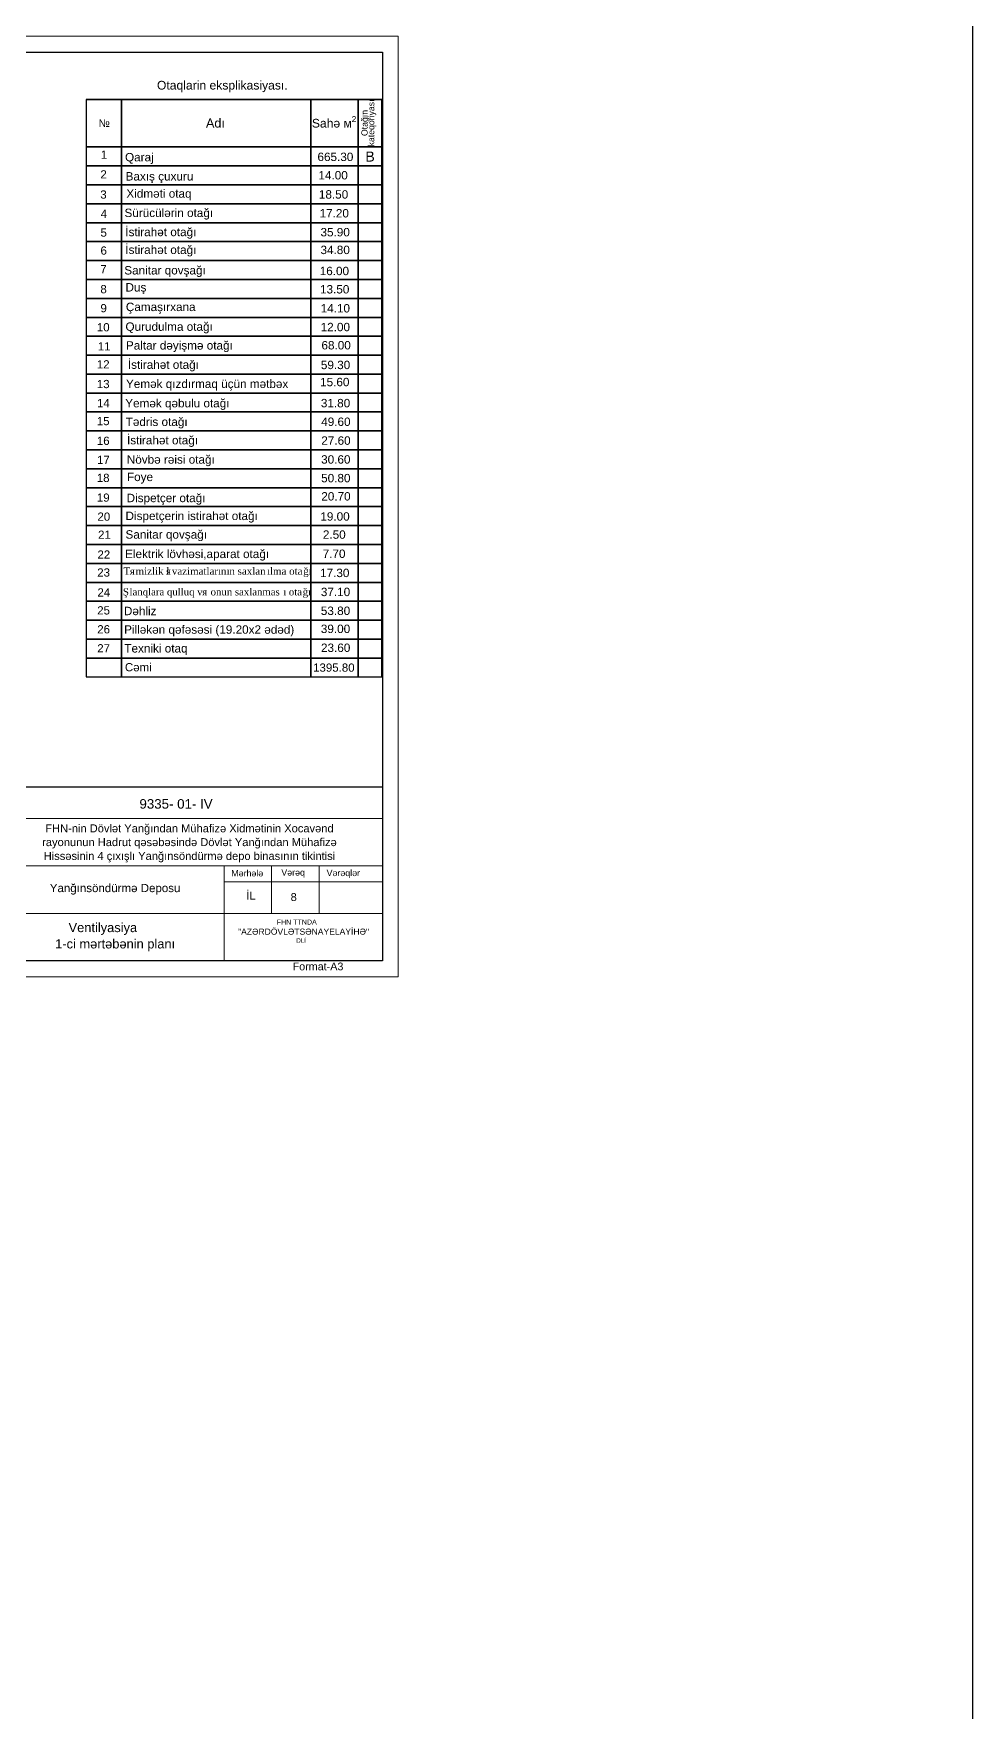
# Model space of a CAD drawing. Header units: millimetres. Extents: x 895788 to 1136524, y -21936 to 400945.
# Drawn here: x 1077339 to 1136524, y 83823 to 189583 of the extents above; entities that cross this region are included whole.
import ezdxf

# ---------------------------------------------------------------- set-up
doc = ezdxf.new("R2010")
doc.units = ezdxf.units.MM
for name, color, linetype, lineweight in [('0_Ном._пера__1_Ном._пера__7', 7, 'Continuous', 60), ('0_Ном._пера__21', 7, 'Continuous', 30), ('0_Ном._пера__21_Ном._пера__7', 7, 'Continuous', 60), ('0_Ном._пера__7_Ном._пера__7', 7, 'Continuous', 60), ('невидимка_Ном._пера__241_Ном._пера__7', 7, 'Continuous', 60), ('перегородка_Pen_No__7', 7, 'Continuous', 60), ('перегородка_Ном._пера__7_Ном._пера__7', 7, 'Continuous', 60), ('размер2_Ном._пера__148', 7, 'Continuous', 50), ('размер_Ном._пера__241_Ном._пера__7', 7, 'Continuous', 60)]:
    doc.layers.add(name, color=color, linetype=linetype, lineweight=lineweight)
doc.styles.add('GENERATED_STYLE_1', font='times.ttf')
doc.styles.get("Standard").update_dxf_attribs({"font": 'arial.ttf', "height": 400})
doc.styles.add('СГЕНЕРИР_СТИЛЬ_1', font='arial.ttf')

msp = doc.modelspace()

# ---------------------------------------------------------------- linework, layer by layer
at = {"lineweight": 30}
for p, q in [((1020488.296, 188411.871), (1099331.354, 188411.871)), ((1099331.354, 188411.871), (1099331.354, 131125.902)), ((1062404.858, 142104.049), (1099331.354, 142104.049)), ((1099331.354, 131125.902), (1020488.296, 131125.902))]:
    msp.add_line(p, q, dxfattribs=at)
at = {"color": 4, "lineweight": 30}
msp.add_lwpolyline([(895787.88, 400945.385), (1136523.833, 400945.385), (1136523.833, -21935.758), (895787.88, -21935.758)], close=True, dxfattribs=at)
at = {"layer": 'невидимка_Ном._пера__241_Ном._пера__7', "linetype": 'Continuous', "lineweight": 20}
for p, q in [((1016496.242, 189409.884), (1100329.368, 189409.884)), ((1100329.368, 189409.884), (1100329.368, 130127.888)), ((1100329.368, 130127.888), (1016496.242, 130127.888))]:
    msp.add_line(p, q, dxfattribs=at)
at = {"layer": 'размер2_Ном._пера__148', "linetype": 'Continuous', "lineweight": 25}
for p, q in [((1080653.594, 185415.917), (1099295.537, 185415.917)), ((1080653.594, 185415.917), (1080653.594, 182433.206)), ((1082890.627, 185415.917), (1080653.594, 185415.917)), ((1094821.471, 185415.917), (1082890.627, 185415.917)), ((1082890.627, 185415.917), (1082890.627, 182433.206)), ((1082890.627, 182433.206), (1082890.627, 185415.917)), ((1094821.471, 185415.917), (1094821.471, 182433.206)), ((1097804.181, 185415.917), (1094821.471, 185415.917)), ((1094821.471, 182433.206), (1094821.471, 185415.917)), ((1097804.181, 185415.917), (1097804.181, 182433.206)), ((1099295.537, 185415.917), (1097804.181, 185415.917)), ((1097804.181, 182433.206), (1097804.181, 185415.917)), ((1099295.537, 182433.206), (1099295.537, 185415.917)), ((1082890.627, 182433.206), (1080653.594, 182433.206)), ((1080653.594, 182433.206), (1080653.594, 181240.122)), ((1080653.594, 182433.206), (1082890.627, 182433.206)), ((1094821.471, 182433.206), (1082890.627, 182433.206)), ((1082890.627, 182433.206), (1082890.627, 181240.122)), ((1082890.627, 181240.122), (1082890.627, 182433.206)), ((1082890.627, 182433.206), (1094821.471, 182433.206)), ((1097804.181, 182433.206), (1094821.471, 182433.206)), ((1094821.471, 182433.206), (1094821.471, 181240.122)), ((1094821.471, 181240.122), (1094821.471, 182433.206)), ((1094821.471, 182433.206), (1097804.181, 182433.206)), ((1099295.537, 182433.206), (1097804.181, 182433.206)), ((1097804.181, 182433.206), (1097804.181, 181240.122)), ((1097804.181, 181240.122), (1097804.181, 182433.206)), ((1097804.181, 182433.206), (1099295.537, 182433.206)), ((1099295.537, 181240.122), (1099295.537, 182433.206)), ((1082890.627, 181240.122), (1080653.594, 181240.122)), ((1080653.594, 181240.122), (1080653.594, 180047.037)), ((1080653.594, 181240.122), (1082890.627, 181240.122)), ((1094821.471, 181240.122), (1082890.627, 181240.122)), ((1082890.627, 181240.122), (1082890.627, 180047.037)), ((1082890.627, 180047.037), (1082890.627, 181240.122)), ((1082890.627, 181240.122), (1094821.471, 181240.122)), ((1097804.181, 181240.122), (1094821.471, 181240.122)), ((1094821.471, 181240.122), (1094821.471, 180047.037)), ((1094821.471, 180047.037), (1094821.471, 181240.122)), ((1094821.471, 181240.122), (1097804.181, 181240.122)), ((1099295.537, 181240.122), (1097804.181, 181240.122)), ((1097804.181, 181240.122), (1097804.181, 180047.037)), ((1097804.181, 180047.037), (1097804.181, 181240.122)), ((1097804.181, 181240.122), (1099295.537, 181240.122)), ((1099295.537, 180047.037), (1099295.537, 181240.122)), ((1082890.627, 180047.037), (1080653.594, 180047.037)), ((1080653.594, 180047.037), (1080653.594, 178853.953)), ((1080653.594, 180047.037), (1082890.627, 180047.037)), ((1094821.471, 180047.037), (1082890.627, 180047.037)), ((1082890.627, 180047.037), (1082890.627, 178853.953)), ((1082890.627, 178853.953), (1082890.627, 180047.037)), ((1082890.627, 180047.037), (1094821.471, 180047.037)), ((1097804.181, 180047.037), (1094821.471, 180047.037)), ((1094821.471, 180047.037), (1094821.471, 178853.953)), ((1094821.471, 178853.953), (1094821.471, 180047.037)), ((1094821.471, 180047.037), (1097804.181, 180047.037)), ((1099295.537, 180047.037), (1097804.181, 180047.037)), ((1097804.181, 180047.037), (1097804.181, 178853.953)), ((1097804.181, 178853.953), (1097804.181, 180047.037)), ((1097804.181, 180047.037), (1099295.537, 180047.037)), ((1099295.537, 178853.953), (1099295.537, 180047.037)), ((1082890.627, 178853.953), (1080653.594, 178853.953)), ((1080653.594, 178853.953), (1080653.594, 177660.869)), ((1080653.594, 178853.953), (1082890.627, 178853.953)), ((1094821.471, 178853.953), (1082890.627, 178853.953)), ((1082890.627, 178853.953), (1082890.627, 177660.869)), ((1082890.627, 177660.869), (1082890.627, 178853.953)), ((1082890.627, 178853.953), (1094821.471, 178853.953)), ((1097804.181, 178853.953), (1094821.471, 178853.953)), ((1094821.471, 178853.953), (1094821.471, 177660.869)), ((1094821.471, 177660.869), (1094821.471, 178853.953)), ((1094821.471, 178853.953), (1097804.181, 178853.953)), ((1099295.537, 178853.953), (1097804.181, 178853.953)), ((1097804.181, 178853.953), (1097804.181, 177660.869)), ((1097804.181, 177660.869), (1097804.181, 178853.953)), ((1097804.181, 178853.953), (1099295.537, 178853.953)), ((1099295.537, 177660.869), (1099295.537, 178853.953)), ((1082890.627, 177660.869), (1080653.594, 177660.869)), ((1080653.594, 177660.869), (1080653.594, 176467.784)), ((1080653.594, 177660.869), (1082890.627, 177660.869)), ((1094821.471, 177660.869), (1082890.627, 177660.869)), ((1082890.627, 177660.869), (1082890.627, 176467.784)), ((1082890.627, 176467.784), (1082890.627, 177660.869)), ((1082890.627, 177660.869), (1094821.471, 177660.869)), ((1097804.181, 177660.869), (1094821.471, 177660.869)), ((1094821.471, 177660.869), (1094821.471, 176467.784)), ((1094821.471, 176467.784), (1094821.471, 177660.869)), ((1094821.471, 177660.869), (1097804.181, 177660.869)), ((1099295.537, 177660.869), (1097804.181, 177660.869)), ((1097804.181, 177660.869), (1097804.181, 176467.784)), ((1097804.181, 176467.784), (1097804.181, 177660.869)), ((1097804.181, 177660.869), (1099295.537, 177660.869)), ((1099295.537, 176467.784), (1099295.537, 177660.869)), ((1082890.627, 176467.784), (1080653.594, 176467.784)), ((1080653.594, 176467.784), (1080653.594, 175274.7)), ((1080653.594, 176467.784), (1082890.627, 176467.784)), ((1094821.471, 176467.784), (1082890.627, 176467.784)), ((1082890.627, 176467.784), (1082890.627, 175274.7)), ((1082890.627, 175274.7), (1082890.627, 176467.784)), ((1082890.627, 176467.784), (1094821.471, 176467.784)), ((1097804.181, 176467.784), (1094821.471, 176467.784)), ((1094821.471, 176467.784), (1094821.471, 175274.7)), ((1094821.471, 175274.7), (1094821.471, 176467.784)), ((1094821.471, 176467.784), (1097804.181, 176467.784)), ((1099295.537, 176467.784), (1097804.181, 176467.784)), ((1097804.181, 176467.784), (1097804.181, 175274.7)), ((1097804.181, 175274.7), (1097804.181, 176467.784)), ((1097804.181, 176467.784), (1099295.537, 176467.784)), ((1099295.537, 175274.7), (1099295.537, 176467.784)), ((1082890.627, 175274.7), (1080653.594, 175274.7)), ((1080653.594, 175274.7), (1080653.594, 174081.616)), ((1080653.594, 175274.7), (1082890.627, 175274.7)), ((1094821.471, 175274.7), (1082890.627, 175274.7)), ((1082890.627, 175274.7), (1082890.627, 174081.616)), ((1082890.627, 174081.616), (1082890.627, 175274.7)), ((1082890.627, 175274.7), (1094821.471, 175274.7)), ((1097804.181, 175274.7), (1094821.471, 175274.7)), ((1094821.471, 175274.7), (1094821.471, 174081.616)), ((1094821.471, 174081.616), (1094821.471, 175274.7)), ((1094821.471, 175274.7), (1097804.181, 175274.7)), ((1099295.537, 175274.7), (1097804.181, 175274.7)), ((1097804.181, 175274.7), (1097804.181, 174081.616)), ((1097804.181, 174081.616), (1097804.181, 175274.7)), ((1097804.181, 175274.7), (1099295.537, 175274.7)), ((1099295.537, 174081.616), (1099295.537, 175274.7)), ((1082890.627, 174081.616), (1080653.594, 174081.616)), ((1080653.594, 174081.616), (1080653.594, 172888.531)), ((1080653.594, 174081.616), (1082890.627, 174081.616)), ((1094821.471, 174081.616), (1082890.627, 174081.616)), ((1082890.627, 174081.616), (1082890.627, 172888.531)), ((1082890.627, 172888.531), (1082890.627, 174081.616)), ((1082890.627, 174081.616), (1094821.471, 174081.616)), ((1097804.181, 174081.616), (1094821.471, 174081.616)), ((1094821.471, 174081.616), (1094821.471, 172888.531)), ((1094821.471, 172888.531), (1094821.471, 174081.616)), ((1094821.471, 174081.616), (1097804.181, 174081.616)), ((1099295.537, 174081.616), (1097804.181, 174081.616)), ((1097804.181, 174081.616), (1097804.181, 172888.531)), ((1097804.181, 172888.531), (1097804.181, 174081.616)), ((1097804.181, 174081.616), (1099295.537, 174081.616)), ((1099295.537, 172888.531), (1099295.537, 174081.616)), ((1082890.627, 172888.531), (1080653.594, 172888.531)), ((1080653.594, 172888.531), (1080653.594, 171695.447)), ((1080653.594, 172888.531), (1082890.627, 172888.531)), ((1094821.471, 172888.531), (1082890.627, 172888.531)), ((1082890.627, 172888.531), (1082890.627, 171695.447)), ((1082890.627, 171695.447), (1082890.627, 172888.531)), ((1082890.627, 172888.531), (1094821.471, 172888.531)), ((1097804.181, 172888.531), (1094821.471, 172888.531)), ((1094821.471, 172888.531), (1094821.471, 171695.447)), ((1094821.471, 171695.447), (1094821.471, 172888.531)), ((1094821.471, 172888.531), (1097804.181, 172888.531)), ((1099295.537, 172888.531), (1097804.181, 172888.531)), ((1097804.181, 172888.531), (1097804.181, 171695.447)), ((1097804.181, 171695.447), (1097804.181, 172888.531)), ((1097804.181, 172888.531), (1099295.537, 172888.531)), ((1099295.537, 171695.447), (1099295.537, 172888.531)), ((1082890.627, 171695.447), (1080653.594, 171695.447)), ((1080653.594, 171695.447), (1080653.594, 170502.363)), ((1080653.594, 171695.447), (1082890.627, 171695.447)), ((1094821.471, 171695.447), (1082890.627, 171695.447)), ((1082890.627, 171695.447), (1082890.627, 170502.363)), ((1082890.627, 170502.363), (1082890.627, 171695.447)), ((1082890.627, 171695.447), (1094821.471, 171695.447)), ((1097804.181, 171695.447), (1094821.471, 171695.447)), ((1094821.471, 171695.447), (1094821.471, 170502.363)), ((1094821.471, 170502.363), (1094821.471, 171695.447)), ((1094821.471, 171695.447), (1097804.181, 171695.447)), ((1099295.537, 171695.447), (1097804.181, 171695.447)), ((1097804.181, 171695.447), (1097804.181, 170502.363)), ((1097804.181, 170502.363), (1097804.181, 171695.447)), ((1097804.181, 171695.447), (1099295.537, 171695.447)), ((1099295.537, 170502.363), (1099295.537, 171695.447)), ((1082890.627, 170502.363), (1080653.594, 170502.363)), ((1080653.594, 170502.363), (1080653.594, 169309.278)), ((1080653.594, 170502.363), (1082890.627, 170502.363)), ((1094821.471, 170502.363), (1082890.627, 170502.363)), ((1082890.627, 170502.363), (1082890.627, 169309.278)), ((1082890.627, 169309.278), (1082890.627, 170502.363)), ((1082890.627, 170502.363), (1094821.471, 170502.363)), ((1097804.181, 170502.363), (1094821.471, 170502.363)), ((1094821.471, 170502.363), (1094821.471, 169309.278)), ((1094821.471, 169309.278), (1094821.471, 170502.363)), ((1094821.471, 170502.363), (1097804.181, 170502.363)), ((1099295.537, 170502.363), (1097804.181, 170502.363)), ((1097804.181, 170502.363), (1097804.181, 169309.278)), ((1097804.181, 169309.278), (1097804.181, 170502.363)), ((1097804.181, 170502.363), (1099295.537, 170502.363)), ((1099295.537, 169309.278), (1099295.537, 170502.363)), ((1082890.627, 169309.278), (1080653.594, 169309.278)), ((1080653.594, 169309.278), (1080653.594, 168116.194)), ((1080653.594, 169309.278), (1082890.627, 169309.278)), ((1094821.471, 169309.278), (1082890.627, 169309.278)), ((1082890.627, 169309.278), (1082890.627, 168116.194)), ((1082890.627, 168116.194), (1082890.627, 169309.278)), ((1082890.627, 169309.278), (1094821.471, 169309.278)), ((1097804.181, 169309.278), (1094821.471, 169309.278)), ((1094821.471, 169309.278), (1094821.471, 168116.194)), ((1094821.471, 168116.194), (1094821.471, 169309.278)), ((1094821.471, 169309.278), (1097804.181, 169309.278)), ((1099295.537, 169309.278), (1097804.181, 169309.278)), ((1097804.181, 169309.278), (1097804.181, 168116.194)), ((1097804.181, 168116.194), (1097804.181, 169309.278)), ((1097804.181, 169309.278), (1099295.537, 169309.278)), ((1099295.537, 168116.194), (1099295.537, 169309.278)), ((1082890.627, 168116.194), (1080653.594, 168116.194)), ((1080653.594, 168116.194), (1080653.594, 166923.11)), ((1080653.594, 168116.194), (1082890.627, 168116.194)), ((1094821.471, 168116.194), (1082890.627, 168116.194)), ((1082890.627, 168116.194), (1082890.627, 166923.11)), ((1082890.627, 166923.11), (1082890.627, 168116.194)), ((1082890.627, 168116.194), (1094821.471, 168116.194)), ((1097804.181, 168116.194), (1094821.471, 168116.194)), ((1094821.471, 168116.194), (1094821.471, 166923.11)), ((1094821.471, 166923.11), (1094821.471, 168116.194)), ((1094821.471, 168116.194), (1097804.181, 168116.194)), ((1099295.537, 168116.194), (1097804.181, 168116.194)), ((1097804.181, 168116.194), (1097804.181, 166923.11)), ((1097804.181, 166923.11), (1097804.181, 168116.194)), ((1097804.181, 168116.194), (1099295.537, 168116.194)), ((1099295.537, 166923.11), (1099295.537, 168116.194)), ((1082890.627, 166923.11), (1080653.594, 166923.11)), ((1080653.594, 166923.11), (1080653.594, 165730.025)), ((1080653.594, 166923.11), (1082890.627, 166923.11)), ((1094821.471, 166923.11), (1082890.627, 166923.11)), ((1082890.627, 166923.11), (1082890.627, 165730.025)), ((1082890.627, 165730.025), (1082890.627, 166923.11)), ((1082890.627, 166923.11), (1094821.471, 166923.11)), ((1097804.181, 166923.11), (1094821.471, 166923.11)), ((1094821.471, 166923.11), (1094821.471, 165730.025)), ((1094821.471, 165730.025), (1094821.471, 166923.11)), ((1094821.471, 166923.11), (1097804.181, 166923.11)), ((1099295.537, 166923.11), (1097804.181, 166923.11)), ((1097804.181, 166923.11), (1097804.181, 165730.025)), ((1097804.181, 165730.025), (1097804.181, 166923.11)), ((1097804.181, 166923.11), (1099295.537, 166923.11)), ((1099295.537, 165730.025), (1099295.537, 166923.11)), ((1082890.627, 165730.025), (1080653.594, 165730.025)), ((1080653.594, 165730.025), (1080653.594, 164536.941)), ((1080653.594, 165730.025), (1082890.627, 165730.025)), ((1094821.471, 165730.025), (1082890.627, 165730.025)), ((1082890.627, 165730.025), (1082890.627, 164536.941)), ((1082890.627, 164536.941), (1082890.627, 165730.025)), ((1082890.627, 165730.025), (1094821.471, 165730.025)), ((1097804.181, 165730.025), (1094821.471, 165730.025)), ((1094821.471, 165730.025), (1094821.471, 164536.941)), ((1094821.471, 164536.941), (1094821.471, 165730.025)), ((1094821.471, 165730.025), (1097804.181, 165730.025)), ((1099295.537, 165730.025), (1097804.181, 165730.025)), ((1097804.181, 165730.025), (1097804.181, 164536.941)), ((1097804.181, 164536.941), (1097804.181, 165730.025)), ((1097804.181, 165730.025), (1099295.537, 165730.025)), ((1099295.537, 164536.941), (1099295.537, 165730.025)), ((1082890.627, 164536.941), (1080653.594, 164536.941)), ((1080653.594, 164536.941), (1080653.594, 163343.857)), ((1080653.594, 164536.941), (1082890.627, 164536.941)), ((1094821.471, 164536.941), (1082890.627, 164536.941)), ((1082890.627, 164536.941), (1082890.627, 163343.857)), ((1082890.627, 163343.857), (1082890.627, 164536.941)), ((1082890.627, 164536.941), (1094821.471, 164536.941)), ((1097804.181, 164536.941), (1094821.471, 164536.941)), ((1094821.471, 164536.941), (1094821.471, 163343.857)), ((1094821.471, 163343.857), (1094821.471, 164536.941)), ((1094821.471, 164536.941), (1097804.181, 164536.941)), ((1099295.537, 164536.941), (1097804.181, 164536.941)), ((1097804.181, 164536.941), (1097804.181, 163343.857)), ((1097804.181, 163343.857), (1097804.181, 164536.941)), ((1097804.181, 164536.941), (1099295.537, 164536.941)), ((1099295.537, 163343.857), (1099295.537, 164536.941)), ((1082890.627, 163343.857), (1080653.594, 163343.857)), ((1080653.594, 163343.857), (1080653.594, 162150.773)), ((1080653.594, 163343.857), (1082890.627, 163343.857)), ((1094821.471, 163343.857), (1082890.627, 163343.857)), ((1082890.627, 163343.857), (1082890.627, 162150.773)), ((1082890.627, 162150.773), (1082890.627, 163343.857)), ((1082890.627, 163343.857), (1094821.471, 163343.857)), ((1097804.181, 163343.857), (1094821.471, 163343.857)), ((1094821.471, 163343.857), (1094821.471, 162150.773)), ((1094821.471, 162150.773), (1094821.471, 163343.857)), ((1094821.471, 163343.857), (1097804.181, 163343.857)), ((1099295.537, 163343.857), (1097804.181, 163343.857)), ((1097804.181, 163343.857), (1097804.181, 162150.773)), ((1097804.181, 162150.773), (1097804.181, 163343.857)), ((1097804.181, 163343.857), (1099295.537, 163343.857)), ((1099295.537, 162150.773), (1099295.537, 163343.857)), ((1082890.627, 162150.773), (1080653.594, 162150.773)), ((1080653.594, 162150.773), (1080653.594, 160957.688)), ((1080653.594, 162150.773), (1082890.627, 162150.773)), ((1094821.471, 162150.773), (1082890.627, 162150.773)), ((1082890.627, 162150.773), (1082890.627, 160957.688)), ((1082890.627, 160957.688), (1082890.627, 162150.773)), ((1082890.627, 162150.773), (1094821.471, 162150.773)), ((1097804.181, 162150.773), (1094821.471, 162150.773)), ((1094821.471, 162150.773), (1094821.471, 160957.688)), ((1094821.471, 160957.688), (1094821.471, 162150.773)), ((1094821.471, 162150.773), (1097804.181, 162150.773)), ((1099295.537, 162150.773), (1097804.181, 162150.773)), ((1097804.181, 162150.773), (1097804.181, 160957.688)), ((1097804.181, 160957.688), (1097804.181, 162150.773)), ((1097804.181, 162150.773), (1099295.537, 162150.773)), ((1099295.537, 160957.688), (1099295.537, 162150.773)), ((1082890.627, 160957.688), (1080653.594, 160957.688)), ((1080653.594, 160957.688), (1080653.594, 159764.604)), ((1080653.594, 160957.688), (1082890.627, 160957.688)), ((1094821.471, 160957.688), (1082890.627, 160957.688)), ((1082890.627, 160957.688), (1082890.627, 159764.604)), ((1082890.627, 159764.604), (1082890.627, 160957.688)), ((1082890.627, 160957.688), (1094821.471, 160957.688)), ((1097804.181, 160957.688), (1094821.471, 160957.688)), ((1094821.471, 160957.688), (1094821.471, 159764.604)), ((1094821.471, 159764.604), (1094821.471, 160957.688)), ((1094821.471, 160957.688), (1097804.181, 160957.688)), ((1099295.537, 160957.688), (1097804.181, 160957.688)), ((1097804.181, 160957.688), (1097804.181, 159764.604)), ((1097804.181, 159764.604), (1097804.181, 160957.688)), ((1097804.181, 160957.688), (1099295.537, 160957.688)), ((1099295.537, 159764.604), (1099295.537, 160957.688)), ((1082890.627, 159764.604), (1080653.594, 159764.604)), ((1080653.594, 159764.604), (1080653.594, 158571.52)), ((1080653.594, 159764.604), (1082890.627, 159764.604)), ((1094821.471, 159764.604), (1082890.627, 159764.604)), ((1082890.627, 159764.604), (1082890.627, 158571.52)), ((1082890.627, 158571.52), (1082890.627, 159764.604)), ((1082890.627, 159764.604), (1094821.471, 159764.604)), ((1097804.181, 159764.604), (1094821.471, 159764.604)), ((1094821.471, 159764.604), (1094821.471, 158571.52)), ((1094821.471, 158571.52), (1094821.471, 159764.604)), ((1094821.471, 159764.604), (1097804.181, 159764.604)), ((1099295.537, 159764.604), (1097804.181, 159764.604)), ((1097804.181, 159764.604), (1097804.181, 158571.52)), ((1097804.181, 158571.52), (1097804.181, 159764.604)), ((1097804.181, 159764.604), (1099295.537, 159764.604)), ((1099295.537, 158571.52), (1099295.537, 159764.604)), ((1082890.627, 158571.52), (1080653.594, 158571.52)), ((1080653.594, 158571.52), (1080653.594, 157378.435)), ((1080653.594, 158571.52), (1082890.627, 158571.52)), ((1094821.471, 158571.52), (1082890.627, 158571.52)), ((1082890.627, 158571.52), (1082890.627, 157378.435)), ((1082890.627, 157378.435), (1082890.627, 158571.52)), ((1082890.627, 158571.52), (1094821.471, 158571.52)), ((1097804.181, 158571.52), (1094821.471, 158571.52)), ((1094821.471, 158571.52), (1094821.471, 157378.435)), ((1094821.471, 157378.435), (1094821.471, 158571.52)), ((1094821.471, 158571.52), (1097804.181, 158571.52)), ((1099295.537, 158571.52), (1097804.181, 158571.52)), ((1097804.181, 158571.52), (1097804.181, 157378.435)), ((1097804.181, 157378.435), (1097804.181, 158571.52)), ((1097804.181, 158571.52), (1099295.537, 158571.52)), ((1099295.537, 157378.435), (1099295.537, 158571.52)), ((1082890.627, 157378.435), (1080653.594, 157378.435)), ((1080653.594, 157378.435), (1080653.594, 156185.351)), ((1080653.594, 157378.435), (1082890.627, 157378.435)), ((1094821.471, 157378.435), (1082890.627, 157378.435)), ((1082890.627, 157378.435), (1082890.627, 156185.351)), ((1082890.627, 156185.351), (1082890.627, 157378.435)), ((1082890.627, 157378.435), (1094821.471, 157378.435)), ((1097804.181, 157378.435), (1094821.471, 157378.435)), ((1094821.471, 157378.435), (1094821.471, 156185.351)), ((1094821.471, 156185.351), (1094821.471, 157378.435)), ((1094821.471, 157378.435), (1097804.181, 157378.435)), ((1099295.537, 157378.435), (1097804.181, 157378.435)), ((1097804.181, 157378.435), (1097804.181, 156185.351)), ((1097804.181, 156185.351), (1097804.181, 157378.435)), ((1097804.181, 157378.435), (1099295.537, 157378.435)), ((1099295.537, 156185.351), (1099295.537, 157378.435)), ((1082890.627, 156185.351), (1080653.594, 156185.351)), ((1080653.594, 156185.351), (1080653.594, 154992.267)), ((1080653.594, 156185.351), (1082890.627, 156185.351)), ((1094821.471, 156185.351), (1082890.627, 156185.351)), ((1082890.627, 156185.351), (1082890.627, 154992.267)), ((1082890.627, 154992.267), (1082890.627, 156185.351)), ((1082890.627, 156185.351), (1094821.471, 156185.351)), ((1097804.181, 156185.351), (1094821.471, 156185.351)), ((1094821.471, 156185.351), (1094821.471, 154992.267)), ((1094821.471, 154992.267), (1094821.471, 156185.351)), ((1094821.471, 156185.351), (1097804.181, 156185.351)), ((1099295.537, 156185.351), (1097804.181, 156185.351)), ((1097804.181, 156185.351), (1097804.181, 154992.267)), ((1097804.181, 154992.267), (1097804.181, 156185.351)), ((1097804.181, 156185.351), (1099295.537, 156185.351)), ((1099295.537, 154992.267), (1099295.537, 156185.351)), ((1082890.627, 154992.267), (1080653.594, 154992.267)), ((1080653.594, 154992.267), (1080653.594, 153799.182)), ((1080653.594, 154992.267), (1082890.627, 154992.267)), ((1094821.471, 154992.267), (1082890.627, 154992.267)), ((1082890.627, 154992.267), (1082890.627, 153799.182)), ((1082890.627, 153799.182), (1082890.627, 154992.267)), ((1082890.627, 154992.267), (1094821.471, 154992.267)), ((1097804.181, 154992.267), (1094821.471, 154992.267)), ((1094821.471, 154992.267), (1094821.471, 153799.182)), ((1094821.471, 153799.182), (1094821.471, 154992.267)), ((1094821.471, 154992.267), (1097804.181, 154992.267)), ((1099295.537, 154992.267), (1097804.181, 154992.267)), ((1097804.181, 154992.267), (1097804.181, 153799.182)), ((1097804.181, 153799.182), (1097804.181, 154992.267)), ((1097804.181, 154992.267), (1099295.537, 154992.267)), ((1099295.537, 153799.182), (1099295.537, 154992.267)), ((1082890.627, 153799.182), (1080653.594, 153799.182)), ((1080653.594, 153799.182), (1080653.594, 152606.098)), ((1080653.594, 153799.182), (1082890.627, 153799.182)), ((1094821.471, 153799.182), (1082890.627, 153799.182)), ((1082890.627, 153799.182), (1082890.627, 152606.098)), ((1082890.627, 152606.098), (1082890.627, 153799.182)), ((1082890.627, 153799.182), (1094821.471, 153799.182)), ((1097804.181, 153799.182), (1094821.471, 153799.182)), ((1094821.471, 153799.182), (1094821.471, 152606.098)), ((1094821.471, 152606.098), (1094821.471, 153799.182)), ((1094821.471, 153799.182), (1097804.181, 153799.182)), ((1099295.537, 153799.182), (1097804.181, 153799.182)), ((1097804.181, 153799.182), (1097804.181, 152606.098)), ((1097804.181, 152606.098), (1097804.181, 153799.182)), ((1097804.181, 153799.182), (1099295.537, 153799.182)), ((1099295.537, 152606.098), (1099295.537, 153799.182)), ((1082890.627, 152606.098), (1080653.594, 152606.098)), ((1080653.594, 152606.098), (1080653.594, 151413.014)), ((1080653.594, 152606.098), (1082890.627, 152606.098)), ((1094821.471, 152606.098), (1082890.627, 152606.098)), ((1082890.627, 152606.098), (1082890.627, 151413.014)), ((1082890.627, 151413.014), (1082890.627, 152606.098)), ((1082890.627, 152606.098), (1094821.471, 152606.098)), ((1097804.181, 152606.098), (1094821.471, 152606.098)), ((1094821.471, 152606.098), (1094821.471, 151413.014)), ((1094821.471, 151413.014), (1094821.471, 152606.098)), ((1094821.471, 152606.098), (1097804.181, 152606.098)), ((1099295.537, 152606.098), (1097804.181, 152606.098)), ((1097804.181, 152606.098), (1097804.181, 151413.014)), ((1097804.181, 151413.014), (1097804.181, 152606.098)), ((1097804.181, 152606.098), (1099295.537, 152606.098)), ((1099295.537, 151413.014), (1099295.537, 152606.098)), ((1082890.627, 151413.014), (1080653.594, 151413.014)), ((1080653.594, 151413.014), (1080653.594, 150219.929)), ((1080653.594, 151413.014), (1082890.627, 151413.014)), ((1094821.471, 151413.014), (1082890.627, 151413.014)), ((1082890.627, 151413.014), (1082890.627, 150219.929)), ((1082890.627, 150219.929), (1082890.627, 151413.014)), ((1082890.627, 151413.014), (1094821.471, 151413.014)), ((1097804.181, 151413.014), (1094821.471, 151413.014)), ((1094821.471, 151413.014), (1094821.471, 150219.929)), ((1094821.471, 150219.929), (1094821.471, 151413.014)), ((1094821.471, 151413.014), (1097804.181, 151413.014)), ((1097804.181, 150219.929), (1097804.181, 151413.014)), ((1097804.181, 151413.014), (1099295.537, 151413.014)), ((1099295.537, 151413.014), (1097804.181, 151413.014)), ((1097804.181, 151413.014), (1097804.181, 150219.929)), ((1099295.537, 150219.929), (1099295.537, 151413.014)), ((1080653.594, 150219.929), (1082890.627, 150219.929)), ((1082890.627, 150219.929), (1080653.594, 150219.929)), ((1080653.594, 150219.929), (1080653.594, 149026.845)), ((1082890.627, 150219.929), (1094821.471, 150219.929)), ((1094821.471, 150219.929), (1082890.627, 150219.929)), ((1082890.627, 150219.929), (1082890.627, 149026.845)), ((1082890.627, 149026.845), (1082890.627, 150219.929)), ((1094821.471, 150219.929), (1097804.181, 150219.929)), ((1097804.181, 150219.929), (1094821.471, 150219.929)), ((1094821.471, 150219.929), (1094821.471, 149026.845)), ((1094821.471, 149026.845), (1094821.471, 150219.929)), ((1099295.537, 150219.929), (1097804.181, 150219.929)), ((1097804.181, 150219.929), (1097804.181, 149026.845)), ((1097804.181, 150219.929), (1099295.537, 150219.929)), ((1097804.181, 149026.845), (1097804.181, 150219.929)), ((1099295.537, 149026.845), (1099295.537, 150219.929)), ((1080653.594, 149026.845), (1082890.627, 149026.845)), ((1082890.627, 149026.845), (1094821.471, 149026.845)), ((1094821.471, 149026.845), (1097804.181, 149026.845)), ((1097804.181, 149026.845), (1099295.537, 149026.845))]:
    msp.add_line(p, q, dxfattribs=at)
at = {"layer": 'размер_Ном._пера__241_Ном._пера__7', "linetype": 'Continuous', "lineweight": 20}
for p, q in [((1062404.858, 140108.022), (1099331.354, 140108.022)), ((1062404.858, 137113.982), (1099331.354, 137113.982)), ((1089351.22, 137113.982), (1089351.22, 131125.902)), ((1092345.26, 137113.982), (1092345.26, 134119.942)), ((1095339.301, 137113.982), (1095339.301, 134119.942)), ((1089351.22, 136115.969), (1099331.354, 136115.969)), ((1062404.858, 134119.942), (1099331.354, 134119.942))]:
    msp.add_line(p, q, dxfattribs=at)

# ---------------------------------------------------------------- texts
at = {"color": 7}
for s, p in [('Ventilyasiya', (1079545.841, 132945.376)), ('1-ci mərtəbənin planı', (1078701.48, 131916.106))]:
    msp.add_text(s, height=580, dxfattribs=at).set_placement(p)
at = {"layer": '0_Ном._пера__1_Ном._пера__7', "linetype": 'Continuous', "attachment_point": 1, "style": 'СГЕНЕРИР_СТИЛЬ_1'}
for s, insert, char_height in [('{Mərhələ}', (1089804.487, 136856.211), 399.2054), ('{Vərəq}', (1092956.972, 136906.756), 399.2054), ('{Vərəqlər}', (1095812.51, 136874.91), 399.2054), ('{İL}', (1090752.999, 135489.42), 499.0067), ('{\\fArial|b0|i0|c238|p38;8}', (1093544.581, 135402.137), 499.0067), ('{      \\H0.888889x;                FHN TTNDA}', (1089844.894, 133738.343), 359.28482)]:
    msp.add_mtext(s, dxfattribs=dict(at, insert=insert, char_height=char_height))
at = {"layer": '0_Ном._пера__1_Ном._пера__7', "linetype": 'Continuous', "insert": (1090234.164, 133168.038), "char_height": 385.17884, "width": 10949.39629, "attachment_point": 1, "line_spacing_factor": 0.955666, "style": 'СГЕНЕРИР_СТИЛЬ_1'}
msp.add_mtext('{\\pt8639.2;"AZƏRDÖVLƏTSƏNAYELAYİHƏ"\\P\\pt8639.2;\\H0.909090x;                       \\H0.800001x;     DLİ}', dxfattribs=at)
at = {"layer": '0_Ном._пера__21', "linetype": 'Continuous', "insert": (1089237.574, 186243.714), "char_height": 547.05857, "width": 9192.61246, "attachment_point": 5, "style": 'СГЕНЕРИР_СТИЛЬ_1'}
msp.add_mtext('{\\fArial|b0|i0|c238|p38;Otaqlarin eksplikasiyası.}', dxfattribs=at)
at = {"layer": '0_Ном._пера__21', "linetype": 'Continuous', "insert": (1086204.254, 141024.022), "char_height": 600, "attachment_point": 5, "style": 'СГЕНЕРИР_СТИЛЬ_1'}
msp.add_mtext(' 933{\\fArial|b0|i0|c238|p38;5}- 01- {\\fArial|b0|i0|c238|p38;IV}', dxfattribs=at)
at = {"layer": '0_Ном._пера__21', "linetype": 'Continuous', "insert": (1087166.182, 138539.697), "char_height": 501.349004, "width": 20317.85924, "attachment_point": 5, "line_spacing_factor": 1.041182, "style": 'СГЕНЕРИР_СТИЛЬ_1'}
msp.add_mtext('\\A1;\\pxqc;{\\fArial|b0|i0|c204|p34;\\C7;FHN-nin Dövlət Yan\\fArial|b0|i0|c0|p34;ğı\\fArial|b0|i0|c204|p34;ndan Mühafizə Xidmətinin \\fArial|b0|i0|c238|p34;Xocavənd\\fArial|b0|i0|c204|p34; rayon\\fArial|b0|i0|c238|p34;unun Hadrut qəsəbəsində\\fArial|b0|i0|c204|p34; Dövlət Yan\\fArial|b0|i0|c0|p34;ğı\\fArial|b0|i0|c204|p34;ndan Mühafizə Hissəsinin 4 ç\\fArial|b0|i0|c0|p34;ı\\fArial|b0|i0|c204|p34;x\\fArial|b0|i0|c0|p34;ış\\fArial|b0|i0|c204|p34;l\\fArial|b0|i0|c0|p34;ı \\fArial|b0|i0|c204|p34;Yan\\fArial|b0|i0|c0|p34;ğı\\fArial|b0|i0|c204|p34;nsöndürmə depo binas\\fArial|b0|i0|c0|p34;ı\\fArial|b0|i0|c204|p34;n\\fArial|b0|i0|c0|p34;ı\\fArial|b0|i0|c204|p34;n tikintisi}', dxfattribs=at)
at = {"layer": '0_Ном._пера__21_Ном._пера__7', "linetype": 'Continuous', "insert": (1082478.543, 135308.75), "char_height": 519.79865, "attachment_point": 8, "style": 'СГЕНЕРИР_СТИЛЬ_1'}
msp.add_mtext('{Yanğınsöndürmə Deposu}', dxfattribs=at)
at = {"layer": '0_Ном._пера__7_Ном._пера__7', "lineweight": 50, "style": 'СГЕНЕРИР_СТИЛЬ_1'}
for s, height, p in [('kateqoriyası', 392.56037, (1098820.803, 182469.214)), ('Otağın', 392.5604, (1098397.14, 183122.723))]:
    msp.add_text(s, height=height, rotation=90, dxfattribs=at).set_placement(p)
for s, height, p in [('Ad', 569.6172, (1088207.196, 183659.257)), ('ı', 569.617, (1089180.519, 183659.257)), ('Sahə м', 547.3025, (1094882.279, 183658.444)), ('2', 383.112, (1097390.313, 184000.613)), ('1', 517.867, (1081579.89, 181689.514)), ('2', 517.867, (1081553.441, 180447.656)), ('3', 517.867, (1081546.262, 179176.887)), ('4', 517.867, (1081565.369, 177955.754)), ('5', 517.867, (1081556.639, 176779.632)), ('6', 517.867, (1081558.357, 175645.933)), ('7', 517.867, (1081546.147, 174473.669)), ('8', 517.867, (1081552.48, 173213.055)), ('9', 517.867, (1081556.802, 172014.085)), ('10', 517.8673, (1081329.808, 170812.447)), ('11', 517.8673, (1081386.503, 169609.044)), ('12', 517.8673, (1081327.848, 168472.97)), ('1', 517.867, (1081328.925, 167233.37)), ('3', 517.867, (1081731.279, 167233.37)), ('1', 517.867, (1081337.577, 166029.791)), ('4', 517.867, (1081739.931, 166029.791)), ('1', 517.867, (1081323.256, 164898.132)), ('5', 517.867, (1081725.61, 164898.132)), ('1', 517.867, (1081329.102, 163653.941)), ('6', 517.867, (1081731.456, 163653.941)), ('1', 517.867, (1081336.518, 162450.538)), ('7', 517.867, (1081738.871, 162450.538)), ('1', 517.867, (1081324.669, 161318.879)), ('8', 517.867, (1081727.023, 161318.879)), ('1', 517.867, (1081328.395, 160074.688)), ('9', 517.867, (1081730.749, 160074.688)), ('20', 517.8673, (1081366.191, 158875.701)), ('21', 517.8673, (1081403.974, 157735.211)), ('22', 517.8673, (1081367.957, 156485.117)), ('23', 517.8673, (1081353.989, 155353.635)), ('24', 517.8673, (1081366.367, 154098.948)), ('25', 517.8673, (1081352.046, 152967.289)), ('26', 517.8673, (1081354.166, 151774.205)), ('2', 517.867, (1081353.989, 150576.705)), ('7', 517.867, (1081756.343, 150576.705))]:
    msp.add_text(s, height=height, dxfattribs=at).set_placement(p)
at = {"layer": '0_Ном._пера__7_Ном._пера__7', "linetype": 'Continuous', "style": 'СГЕНЕРИР_СТИЛЬ_1'}
for s, insert, char_height, attachment_point in [('{№}', (1081794.731, 183935.827), 473.0576, 5), ('{Format-A3}', (1093669.747, 130779.838), 485.1454, 4)]:
    msp.add_mtext(s, dxfattribs=dict(at, insert=insert, char_height=char_height, attachment_point=attachment_point))
at = {"layer": 'перегородка_Pen_No__7', "color": 7, "lineweight": 50, "style": 'GENERATED_STYLE_1'}
for s, height, p in [('T', 457.129, (1083010.666, 155472.925)), ('я', 457.129, (1083400.754, 155472.925)), ('mizlik l', 457.1293, (1083770.811, 155472.925)), ('я', 457.129, (1085686.326, 155472.925)), ('vazimatlar', 457.1293, (1086056.383, 155472.925)), ('ı', 457.129, (1088975.026, 155472.925)), ('n', 457.129, (1089152.452, 155472.925)), ('ı', 457.129, (1089507.616, 155472.925)), ('n saxlan', 457.1293, (1089685.042, 155472.925)), ('ı', 457.129, (1092063.611, 155472.925)), ('lma ota', 457.1293, (1092241.037, 155472.925)), ('ğı', 457.1293, (1094335.226, 155472.925)), ('Ş', 449.818, (1082971.198, 154167.896)), ('lanqlara qulluq v', 449.81822, (1083390.333, 154167.896)), ('я', 449.818, (1087966.758, 154167.896)), (' onun saxlanmas', 449.81822, (1088330.897, 154167.896)), ('ı ', 449.8182, (1093081.603, 154167.896)), ('ota', 449.8182, (1093430.78, 154167.896)), ('ğı', 449.8182, (1094304.335, 154167.896))]:
    msp.add_text(s, height=height, dxfattribs=at).set_placement(p)
at = {"layer": 'перегородка_Ном._пера__7_Ном._пера__7', "lineweight": 50, "style": 'СГЕНЕРИР_СТИЛЬ_1'}
for s, height, p in [('Qaraj', 529.1387, (1083106.122, 181526.62)), ('665', 529.1387, (1095237.304, 181546.515)), ('3', 529.139, (1096676.012, 181546.515)), ('0', 529.139, (1097087.123, 181546.515)), ('B', 637.095, (1098254.031, 181511.31)), ('Baxış çuxuru', 529.13871, (1083142.173, 180320.313)), ('14.00', 529.1387, (1095297.092, 180388.082)), ('.', 529.139, (1096470.637, 181546.515)), ('Xidməti otaq', 529.13871, (1083191.221, 179236.043)), ('18.50', 529.1387, (1095325.387, 179180.099)), ('Sürücülərin', 529.13871, (1083071.401, 178016.685)), (' ota', 529.1387, (1086810.383, 178016.685)), ('ğı', 529.1387, (1088043.356, 178016.685)), ('17.20', 529.1387, (1095367.541, 177990.828)), ('İstirahət otağı', 529.13871, (1083123.116, 176810.786)), ('35.90', 529.1387, (1095426.643, 176799.3)), ('İstirahət otağı', 529.13871, (1083123.117, 175690.428)), ('34', 529.1387, (1095426.651, 175682.415)), ('.', 529.139, (1096248.874, 175682.415)), ('8', 529.139, (1096454.249, 175682.415)), ('0', 529.139, (1096865.36, 175682.415)), ('Sanitar qov', 529.13871, (1083058.967, 174396.746)), ('ş', 529.139, (1086798.31, 174396.746)), ('a', 529.139, (1087167.913, 174396.746)), ('ğı', 529.1387, (1087579.024, 174396.746)), ('16', 529.1387, (1095377.202, 174354.837)), ('0', 529.139, (1096404.8, 174354.837)), ('0', 529.139, (1096815.911, 174354.837)), ('Duş', 529.1387, (1083135.725, 173322.486)), ('13', 529.1387, (1095396.405, 173199.904)), ('.', 529.139, (1096199.425, 174354.837)), ('5', 529.139, (1096424.002, 173199.904)), ('0', 529.139, (1096835.114, 173199.904)), ('Çamaşırxana', 529.13871, (1083157.581, 172090.263)), ('14', 529.1387, (1095436.576, 172001.519)), ('.', 529.139, (1096218.627, 173199.904)), ('1', 529.139, (1096464.174, 172001.519)), ('0', 529.139, (1096875.285, 172001.519)), ('Qurudulma otağı', 529.13871, (1083132.414, 170846.399)), ('12', 529.1387, (1095436.584, 170819.325)), ('.', 529.139, (1096258.799, 172001.519)), ('0', 529.139, (1096464.181, 170819.325)), ('0', 529.139, (1096875.293, 170819.325)), ('.', 529.139, (1096258.806, 170819.325)), ('Paltar dəyişmə otağı', 529.13871, (1083162.283, 169663.259)), ('68', 529.1387, (1095487.579, 169673.059)), ('.', 529.139, (1096309.801, 169673.059)), ('00', 529.1387, (1096515.176, 169673.059)), ('İstirahət otağı', 529.13871, (1083284.099, 168449.1)), ('59', 529.1387, (1095451.109, 168431.585)), ('.', 529.139, (1096273.332, 168431.585)), ('3', 529.139, (1096478.707, 168431.585)), ('0', 529.139, (1096889.818, 168431.585)), ('Yemək qızdırmaq üçün mətbəx', 529.13871, (1083167.248, 167242.55)), ('15', 529.1387, (1095401.3, 167352.014)), ('.', 529.139, (1096223.523, 167352.014)), ('6', 529.139, (1096428.898, 167352.014)), ('0', 529.139, (1096840.009, 167352.014)), ('Yemək qəbulu otağı', 529.13871, (1083118.129, 166020.95)), ('31', 529.1387, (1095450.75, 166024.433)), ('.', 529.139, (1096272.972, 166024.433)), ('8', 529.139, (1096478.347, 166024.433)), ('0', 529.139, (1096889.458, 166024.433)), ('Tədris otağı', 529.13871, (1083148.16, 164848.062)), ('49.60', 529.1387, (1095472.407, 164850.796)), ('İstirahət otağı', 529.13871, (1083229.87, 163688.537)), ('27', 529.1387, (1095476.511, 163663.935)), ('6', 529.139, (1096504.109, 163663.935)), ('0', 529.139, (1096915.22, 163663.935)), ('Növbə rəisi otağı', 529.13871, (1083216.864, 162471.046)), ('30', 529.1387, (1095467.127, 162473.657)), ('.', 529.139, (1096298.734, 163663.935)), ('6', 529.139, (1096494.725, 162473.657)), ('0', 529.139, (1096905.836, 162473.657)), ('Foye', 529.1387, (1083229.276, 161372.887)), ('5', 529.139, (1095467.489, 161297.109)), ('0.80', 529.1387, (1095878.6, 161297.109)), ('.', 529.139, (1096289.35, 162473.657)), ('Dispetçer otağı', 529.13871, (1083206.52, 160045.309)), ('20.70', 529.1387, (1095476.512, 160148.021)), ('Dispetçerin istirahət otağı', 529.13871, (1083136.778, 158917.294)), ('1', 529.139, (1095417.679, 158880.728)), ('9.00', 529.1387, (1095828.79, 158880.728)), ('Sanitar qov', 529.13871, (1083135.09, 157746.34)), ('ş', 529.139, (1086874.434, 157746.34)), ('a', 529.139, (1087244.037, 157746.34)), ('ğı', 529.1387, (1087655.148, 157746.34)), ('2', 529.139, (1095577.747, 157739.25)), ('.', 529.139, (1095988.859, 157739.25)), ('5', 529.139, (1096194.234, 157739.25)), ('0', 529.139, (1096605.345, 157739.25)), ('Elektrik lövhəsi,aparat otağı', 529.13871, (1083109.825, 156520.158)), ('7.70', 529.1387, (1095564.393, 156530.548)), ('17', 529.1387, (1095399.553, 155322.262)), ('3', 529.139, (1096427.151, 155322.262)), ('0', 529.139, (1096838.262, 155322.262)), ('37.10', 529.1387, (1095449.003, 154123.918)), ('.', 529.139, (1096221.776, 155322.262)), ('Dəhliz', 529.1387, (1083034.551, 152922.601)), ('53', 529.1387, (1095449.364, 152935.515)), ('8', 529.139, (1096476.961, 152935.515)), ('0', 529.139, (1096888.072, 152935.515)), ('Pilləkən qəfəsəsi (19.20x2 ədəd)', 529.13871, (1083049.614, 151752.606)), ('39', 529.1387, (1095449.003, 151796.818)), ('.', 529.139, (1096271.586, 152935.515)), ('0', 529.139, (1096476.601, 151796.818)), ('0', 529.139, (1096887.712, 151796.818)), ('.', 529.139, (1096271.226, 151796.818)), ('Texniki otaq', 529.13871, (1083062.873, 150568.545)), ('23.60', 529.1387, (1095458.388, 150603.734)), ('Cəmi', 517.8673, (1083097.47, 149383.421)), ('139', 517.8673, (1094962.077, 149359.814)), ('5', 517.867, (1096169.139, 149359.814)), ('.', 517.867, (1096571.492, 149359.814)), ('8', 517.867, (1096772.493, 149359.814)), ('0', 517.867, (1097174.847, 149359.814))]:
    msp.add_text(s, height=height, dxfattribs=at).set_placement(p)

doc.saveas('drawing.dxf')
